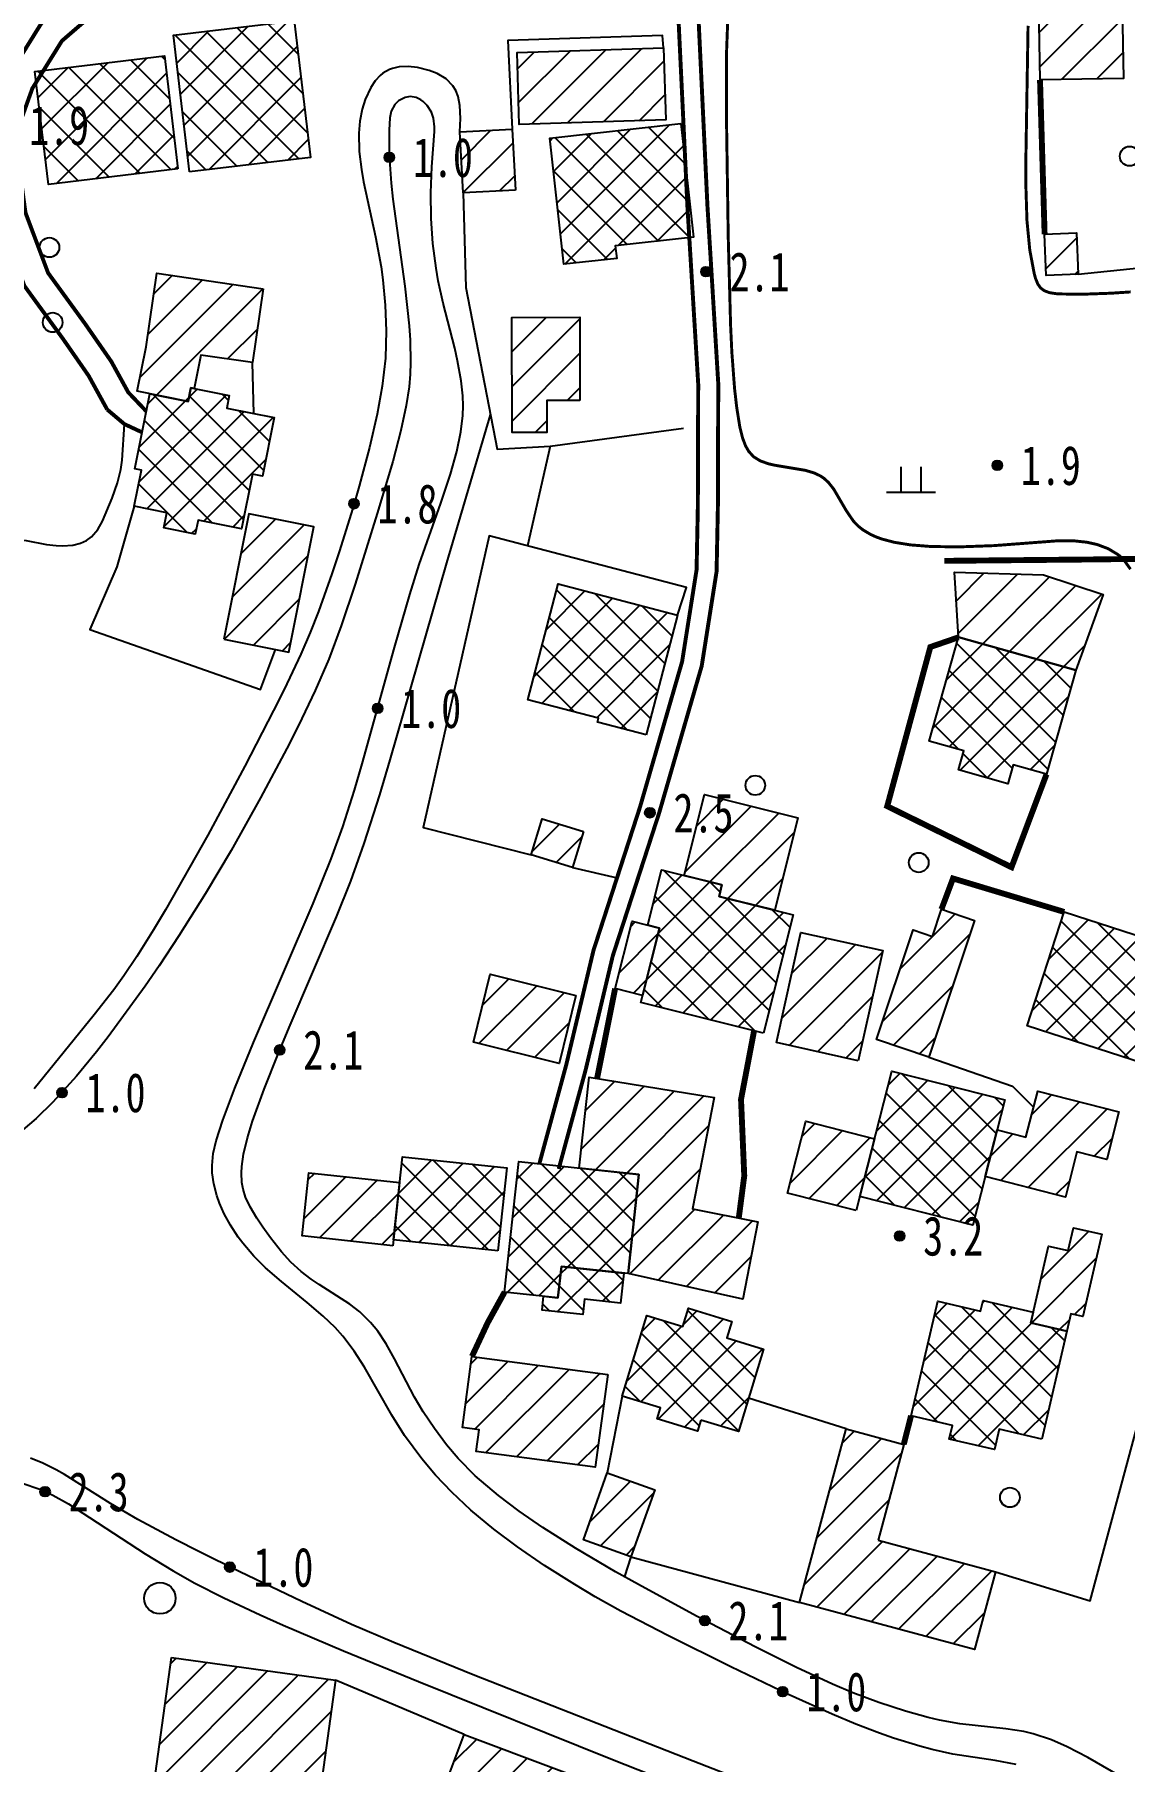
# Model space of a CAD drawing. Header units: metres. Extents: x 494039 to 619385, y 3351420 to 3402703.
# Drawn here: x 587565.1 to 587676.3, y 3393987.5 to 3394163.6 of the extents above; entities that cross this region are included whole.
import ezdxf
from ezdxf.enums import TextEntityAlignment as Align

# ---------------------------------------------------------------- set-up
doc = ezdxf.new("R2010")
doc.units = ezdxf.units.M
for name, pattern in [('2430', [0]), ('2450', [0]), ('4410a', [0]), ('8521', [0]), ('9610', [0])]:
    doc.linetypes.add(name, pattern=pattern)
for name, color, linetype in [('210100', 130, 'Continuous'), ('220200', 130, 'Continuous'), ('310300', 8, 'Continuous'), ('310500', 8, 'Continuous'), ('380201', 8, '2430'), ('380202', 8, '2450'), ('440100', 8, 'Continuous'), ('510301', 8, 'Continuous'), ('720100', 8, 'Continuous'), ('760201', 8, '8521'), ('810100', 8, '9610'), ('810302', 8, 'Continuous'), ('810501', 8, 'Continuous')]:
    doc.layers.add(name, color=color, linetype=linetype)
doc.layers.add('710101', color=8, linetype='Continuous', lineweight=0)
pattern_1 = [(45, (0, 0), (-1.767766953, 1.767766953), []), (135, (0, 0), (-1.767766953, -1.767766953), [])]
pattern_2 = [(45, (0, 0), (-1.767766953, 1.767766953), [])]

# ---------------------------------------------------------------- blocks, each defined once
blk = doc.blocks.new('gc170')
at = {"linetype": 'Continuous'}
blk.add_circle((0, 0), 0.5, dxfattribs=at)
blk = doc.blocks.new('p_point')
for radius in [0.25, 0.2, 0.15, 0.1, 0.05]:
    blk.add_circle((0, 0), radius)
blk.add_point((0, 0))
blk = doc.blocks.new('v1')
blk.add_circle((0, 0), 0.8)
blk = doc.blocks.new('vm')
at = {"linetype": 'Continuous'}
for p, q in [((-0.5, 0), (-0.5, 1.3)), ((0.5, 1.3), (0.5, 0)), ((1.25, 0), (-1.25, 0))]:
    blk.add_line(p, q, dxfattribs=at)
blk = doc.blocks.new('1-3&1-4')
at = {"layer": '310300', "linetype": 'Continuous'}
h = blk.add_hatch(dxfattribs=at)
h.set_pattern_fill('ANSI31', color=8, scale=20, style=0)
h.set_pattern_definition(pattern_2)
h.paths.add_polyline_path([(587667.3277, 3394179.9064), (587674.6818, 3394180.033), (587674.8238, 3394171.7858), (587675.9751, 3394171.8057), (587676.1932, 3394159.1367), (587667.6878, 3394158.9902)])
h = blk.add_hatch(dxfattribs=at)
h.set_pattern_fill('ANSI31', color=8, scale=20, style=0)
h.set_pattern_definition(pattern_2)
h.paths.add_polyline_path([(587629.2843, 3394162.254), (587629.51, 3394154.9143), (587614.5848, 3394154.4552), (587614.359, 3394161.7949)])
h = blk.add_hatch(dxfattribs=at)
h.set_pattern_fill('ANSI31', color=8, scale=20, style=0)
h.set_pattern_definition(pattern_2)
h.paths.add_polyline_path([(587614.1915, 3394147.7499), (587608.8572, 3394147.4726), (587608.5343, 3394153.683), (587613.8686, 3394153.9604)])
h = blk.add_hatch(dxfattribs=at)
h.set_pattern_fill('ANSI31', color=8, scale=20, style=0)
h.set_pattern_definition(pattern_2)
h.paths.add_polyline_path([(587668.1575, 3394143.2543), (587671.4115, 3394143.3858), (587671.5819, 3394139.1695), (587668.3279, 3394139.038)])
h = blk.add_hatch(dxfattribs=at)
h.set_pattern_fill('ANSI31', color=8, scale=20, style=0)
h.set_pattern_definition(pattern_2)
h.paths.add_polyline_path([(587588.4742, 3394137.6719), (587587.3677, 3394130.155), (587582.1186, 3394130.9277), (587581.4328, 3394127.5044), (587581.0841, 3394127.5743), (587580.8074, 3394126.1929), (587575.6147, 3394127.2332), (587576.5199, 3394131.7518), (587577.6263, 3394139.2687)])
h = blk.add_hatch(dxfattribs=at)
h.set_pattern_fill('ANSI31', color=8, scale=20, style=0)
h.set_pattern_definition(pattern_2)
h.paths.add_polyline_path([(587620.7639, 3394126.2919), (587617.4008, 3394126.286), (587617.4065, 3394123.0287), (587613.8475, 3394123.0224), (587613.8268, 3394134.7744), (587620.7489, 3394134.7865)])
h = blk.add_hatch(dxfattribs=at)
h.set_pattern_fill('ANSI31', color=8, scale=20, style=0)
h.set_pattern_definition(pattern_2)
h.paths.add_polyline_path([(587584.4524, 3394101.9599), (587591.0651, 3394100.6352), (587593.6239, 3394113.4085), (587587.0112, 3394114.7332)])
h = blk.add_hatch(dxfattribs=at)
h.set_pattern_fill('ANSI31', color=8, scale=20, style=0)
h.set_pattern_definition(pattern_2)
h.paths.add_polyline_path([(587671.3362, 3394098.7761), (587659.3776, 3394102.1443), (587658.9798, 3394108.7925), (587668.0286, 3394108.5258), (587674.1293, 3394106.5023)])
h = blk.add_hatch(dxfattribs=at)
h.set_pattern_fill('ANSI31', color=8, scale=20, style=0)
h.set_pattern_definition(pattern_2)
h.paths.add_polyline_path([(587634.9623, 3394075.7259), (587635.254, 3394076.8883), (587631.4129, 3394077.8522), (587633.4854, 3394086.1109), (587642.9997, 3394083.7234), (587640.6355, 3394074.3023)])
h = blk.add_hatch(dxfattribs=at)
h.set_pattern_fill('ANSI31', color=8, scale=20, style=0)
h.set_pattern_definition(pattern_2)
h.paths.add_polyline_path([(587621.1134, 3394082.3469), (587620.0013, 3394078.677), (587615.8014, 3394079.9497), (587616.9135, 3394083.6196)])
h = blk.add_hatch(dxfattribs=at)
h.set_pattern_fill('ANSI31', color=8, scale=20, style=0)
h.set_pattern_definition(pattern_2)
h.paths.add_polyline_path([(587656.3577, 3394059.3392), (587651.0036, 3394061.1271), (587654.7356, 3394072.3028), (587656.7111, 3394071.6431), (587657.6341, 3394074.4069), (587661.0126, 3394073.2787)])
h = blk.add_hatch(dxfattribs=at)
h.set_pattern_fill('ANSI31', color=8, scale=20, style=0)
h.set_pattern_definition(pattern_2)
h.paths.add_polyline_path([(587627.1473, 3394065.6214), (587624.3543, 3394066.3223), (587626.0798, 3394073.1982), (587628.8727, 3394072.4973)])
h = blk.add_hatch(dxfattribs=at)
h.set_pattern_fill('ANSI31', color=8, scale=20, style=0)
h.set_pattern_definition(pattern_2)
h.paths.add_polyline_path([(587649.1561, 3394058.9563), (587640.797, 3394060.809), (587643.2896, 3394072.0546), (587651.6486, 3394070.2018)])
h = blk.add_hatch(dxfattribs=at)
h.set_pattern_fill('ANSI31', color=8, scale=20, style=0)
h.set_pattern_definition(pattern_2)
h.paths.add_polyline_path([(587620.3529, 3394065.6171), (587618.6393, 3394058.6821), (587609.9063, 3394060.84), (587611.6199, 3394067.775)])
h = blk.add_hatch(dxfattribs=at)
h.set_pattern_fill('ANSI31', color=8, scale=20, style=0)
h.set_pattern_definition(pattern_2)
h.paths.add_polyline_path([(587625.6853, 3394037.2531), (587626.7757, 3394047.3639), (587620.7002, 3394048.0191), (587621.6986, 3394057.2767), (587634.4527, 3394055.2118), (587632.2338, 3394043.8431), (587638.9111, 3394042.5398), (587637.3702, 3394034.6447)])
h = blk.add_hatch(dxfattribs=at)
h.set_pattern_fill('ANSI31', color=8, scale=20, style=0)
h.set_pattern_definition(pattern_2)
h.paths.add_polyline_path([(587663.3159, 3394051.9102), (587666.2468, 3394051.1617), (587667.4495, 3394055.8711), (587675.737, 3394053.7546), (587674.4976, 3394048.9017), (587671.4545, 3394049.6788), (587670.2755, 3394045.0621), (587662.1002, 3394047.15)])
h = blk.add_hatch(dxfattribs=at)
h.set_pattern_fill('ANSI31', color=8, scale=20, style=0)
h.set_pattern_definition(pattern_2)
h.paths.add_polyline_path([(587648.9516, 3394043.6768), (587641.9389, 3394045.4678), (587643.81, 3394052.7944), (587650.8228, 3394051.0035)])
h = blk.add_hatch(dxfattribs=at)
h.set_pattern_fill('ANSI31', color=8, scale=20, style=0)
h.set_pattern_definition(pattern_2)
h.paths.add_polyline_path([(587601.6777, 3394040.0944), (587592.4337, 3394041.0913), (587593.129, 3394047.5382), (587602.373, 3394046.5413)])
h = blk.add_hatch(dxfattribs=at)
h.set_pattern_fill('ANSI31', color=8, scale=20, style=0)
h.set_pattern_definition(pattern_2)
h.paths.add_polyline_path([(587666.7489, 3394032.23), (587668.5706, 3394040.0658), (587670.5748, 3394039.5998), (587671.1182, 3394041.9373), (587673.9988, 3394041.2676), (587672.0495, 3394032.8828), (587670.8337, 3394033.1654), (587670.418, 3394031.3771)])
h = blk.add_hatch(dxfattribs=at)
h.set_pattern_fill('ANSI31', color=8, scale=20, style=0)
h.set_pattern_definition(pattern_2)
h.paths.add_polyline_path([(587623.6016, 3394026.9596), (587622.3347, 3394017.4994), (587610.1922, 3394019.1256), (587610.4873, 3394021.3294), (587608.7857, 3394021.5573), (587609.7576, 3394028.8137)])
h = blk.add_hatch(dxfattribs=at)
h.set_pattern_fill('ANSI31', color=8, scale=20, style=0)
h.set_pattern_definition(pattern_2)
h.paths.add_polyline_path([(587651.1652, 3394010.0674), (587663.1414, 3394006.8494), (587661.0072, 3393998.9068), (587643.1614, 3394003.702), (587647.9203, 3394021.4125), (587653.7899, 3394019.8353)])
h = blk.add_hatch(dxfattribs=at)
h.set_pattern_fill('ANSI31', color=8, scale=20, style=0)
h.set_pattern_definition(pattern_2)
h.paths.add_polyline_path([(587623.5473, 3394016.9316), (587628.4046, 3394015.2027), (587625.9742, 3394008.3745), (587621.1168, 3394010.1035)])
h = blk.add_hatch(dxfattribs=at)
h.set_pattern_fill('ANSI31', color=8, scale=20, style=0)
h.set_pattern_definition(pattern_2)
h.paths.add_polyline_path([(587579.108, 3393998.0884), (587595.8332, 3393995.7848), (587594.0676, 3393982.9663), (587577.3425, 3393985.2699)])
h = blk.add_hatch(dxfattribs=at)
h.set_pattern_fill('ANSI31', color=8, scale=20, style=0)
h.set_pattern_definition(pattern_2)
h.paths.add_polyline_path([(587620.9056, 3393978.6257), (587606.6168, 3393983.9828), (587608.9668, 3393990.251), (587628.6222, 3393982.882), (587617.7409, 3393953.8585), (587611.7364, 3393954.1688)])
at = {"layer": '310500', "linetype": 'Continuous'}
h = blk.add_hatch(dxfattribs=at)
h.set_pattern_fill('ANSI37', color=8, scale=20, style=0)
h.set_pattern_definition(pattern_1)
h.paths.add_polyline_path([(587580.9569, 3394149.6293), (587579.3093, 3394163.5512), (587591.6295, 3394165.0092), (587593.2771, 3394151.0874)])
h = blk.add_hatch(dxfattribs=at)
h.set_pattern_fill('ANSI37', color=8, scale=20, style=0)
h.set_pattern_definition(pattern_1)
h.paths.add_polyline_path([(587579.7735, 3394149.9271), (587566.5788, 3394148.3351), (587565.1902, 3394159.8432), (587578.3849, 3394161.4353)])
h = blk.add_hatch(dxfattribs=at)
h.set_pattern_fill('ANSI37', color=8, scale=20, style=0)
h.set_pattern_definition(pattern_1)
h.paths.add_polyline_path([(587631.062, 3394154.5381), (587632.3597, 3394142.9512), (587624.3717, 3394142.0566), (587624.514, 3394140.786), (587619.1326, 3394140.1833), (587617.6926, 3394153.0407)])
h = blk.add_hatch(dxfattribs=at)
h.set_pattern_fill('ANSI37', color=8, scale=20, style=0)
h.set_pattern_definition(pattern_1)
h.paths.add_polyline_path([(587580.8074, 3394126.1929), (587581.0841, 3394127.5743), (587585.0062, 3394126.7886), (587584.7505, 3394125.5124), (587589.5792, 3394124.5451), (587588.3828, 3394118.5728), (587587.3692, 3394118.7759), (587586.2534, 3394113.2058), (587581.8294, 3394114.092), (587581.5419, 3394112.6567), (587578.3248, 3394113.3012), (587578.6327, 3394114.8386), (587575.3013, 3394115.5059), (587576.0416, 3394119.2015), (587575.38, 3394119.334), (587576.9104, 3394126.9736)])
h = blk.add_hatch(dxfattribs=at)
h.set_pattern_fill('ANSI37', color=8, scale=20, style=0)
h.set_pattern_definition(pattern_1)
h.paths.add_polyline_path([(587627.5099, 3394092.1868), (587622.5576, 3394093.4833), (587622.664, 3394093.8895), (587615.4448, 3394095.7794), (587618.5379, 3394107.5947), (587630.7094, 3394104.4084)])
h = blk.add_hatch(dxfattribs=at)
h.set_pattern_fill('ANSI37', color=8, scale=20, style=0)
h.set_pattern_definition(pattern_1)
h.paths.add_polyline_path([(587671.3362, 3394098.7761), (587668.3498, 3394088.1732), (587664.9445, 3394089.1324), (587664.4051, 3394087.2172), (587659.3686, 3394088.6358), (587659.9094, 3394090.5557), (587656.3926, 3394091.5462), (587659.3776, 3394102.1443)])
h = blk.add_hatch(dxfattribs=at)
h.set_pattern_fill('ANSI37', color=8, scale=20, style=0)
h.set_pattern_definition(pattern_1)
h.paths.add_polyline_path([(587639.4809, 3394061.7596), (587626.9662, 3394064.9001), (587628.8727, 3394072.4973), (587627.6776, 3394072.7972), (587629.0922, 3394078.4345), (587635.254, 3394076.8883), (587634.9623, 3394075.7259), (587642.5104, 3394073.8318)])
h = blk.add_hatch(dxfattribs=at)
h.set_pattern_fill('ANSI37', color=8, scale=20, style=0)
h.set_pattern_definition(pattern_1)
h.paths.add_polyline_path([(587682.1258, 3394070.2597), (587678.3606, 3394058.6385), (587666.3911, 3394062.5166), (587670.1563, 3394074.1378)])
h = blk.add_hatch(dxfattribs=at)
h.set_pattern_fill('ANSI37', color=8, scale=20, style=0)
h.set_pattern_definition(pattern_1)
h.paths.add_polyline_path([(587649.3205, 3394045.1211), (587652.5877, 3394057.9145), (587664.0985, 3394054.9748), (587660.8313, 3394042.1814)])
h = blk.add_hatch(dxfattribs=at)
h.set_pattern_fill('ANSI37', color=8, scale=20, style=0)
h.set_pattern_definition(pattern_1)
h.paths.add_polyline_path([(587612.4091, 3394039.5625), (587601.7444, 3394040.7126), (587602.657, 3394049.1747), (587613.3217, 3394048.0246)])
h = blk.add_hatch(dxfattribs=at)
h.set_pattern_fill('ANSI37', color=8, scale=20, style=0)
h.set_pattern_definition(pattern_1)
h.paths.add_polyline_path([(587626.7757, 3394047.3639), (587625.6853, 3394037.2531), (587618.8715, 3394037.9879), (587618.5266, 3394034.7897), (587613.0878, 3394035.3762), (587614.5231, 3394048.6852)])
h = blk.add_hatch(dxfattribs=at)
h.set_pattern_fill('ANSI37', color=8, scale=20, style=0)
h.set_pattern_definition(pattern_1)
h.paths.add_polyline_path([(587625.2484, 3394037.3003), (587624.9174, 3394034.2308), (587621.2265, 3394034.6288), (587621.0581, 3394033.0672), (587616.898, 3394033.5158), (587617.0526, 3394034.9487), (587618.5266, 3394034.7897), (587618.8715, 3394037.9879)])
h = blk.add_hatch(dxfattribs=at)
h.set_pattern_fill('ANSI37', color=8, scale=20, style=0)
h.set_pattern_definition(pattern_1)
h.paths.add_polyline_path([(587667.859, 3394020.3695), (587663.5337, 3394021.375), (587663.0538, 3394019.3109), (587658.4355, 3394020.3846), (587658.7582, 3394021.7727), (587654.5352, 3394022.7544), (587657.2535, 3394034.4472), (587661.6223, 3394033.4315), (587661.8748, 3394034.5176), (587667.0036, 3394033.3253), (587666.7489, 3394032.23), (587670.418, 3394031.3771)])
h = blk.add_hatch(dxfattribs=at)
h.set_pattern_fill('ANSI37', color=8, scale=20, style=0)
h.set_pattern_definition(pattern_1)
h.paths.add_polyline_path([(587633.0899, 3394022.3174), (587632.7426, 3394021.18), (587628.6284, 3394022.4363), (587628.9757, 3394023.5737), (587625.0807, 3394024.7631), (587627.5893, 3394032.9784), (587631.2758, 3394031.8527), (587631.8443, 3394033.7145), (587636.2631, 3394032.3652), (587635.7509, 3394030.6879), (587639.4877, 3394029.5468), (587636.9228, 3394021.147)])
at = {"layer": '210100', "color": 141, "linetype": 'Continuous', "flags": 128}
blk.add_lwpolyline([(587665.2712, 3393987.1736), (587663.1026, 3393987.5909), (587658.7903, 3393988.2386), (587656.689, 3393988.7089), (587655.4404, 3393989.0475), (587652.7613, 3393989.8895), (587651.3327, 3393990.3917), (587648.9073, 3393991.3173), (587646.4902, 3393992.3248), (587642.1139, 3393994.2961), (587636.1612, 3393997.1399), (587629.7185, 3394000.3443), (587624.9366, 3394002.8438), (587622.3173, 3394004.3031), (587620.2381, 3394005.5404), (587617.1679, 3394007.4993), (587614.415, 3394009.3872), (587611.9798, 3394011.1917), (587609.6418, 3394013.1145), (587607.6884, 3394014.9548), (587606.0519, 3394016.6888), (587604.6352, 3394018.3546), (587602.8618, 3394020.7532), (587601.5722, 3394022.8292), (587598.7808, 3394027.7098), (587597.7355, 3394029.3368), (587596.579, 3394030.868), (587595.7868, 3394031.7474), (587594.5922, 3394032.8999), (587592.9582, 3394034.301), (587590.3431, 3394036.431), (587588.7085, 3394037.8539), (587587.513, 3394039.037), (587586.3993, 3394040.341), (587585.9253, 3394040.9757), (587585.1289, 3394042.1897), (587584.4972, 3394043.3488), (587584.0166, 3394044.4382), (587583.7422, 3394045.2138), (587583.4339, 3394046.3996), (587583.276, 3394047.528), (587583.2543, 3394048.2814), (587583.3722, 3394049.5011), (587583.6607, 3394050.7948), (587584.333, 3394052.8842), (587585.5611, 3394056.158), (587587.4847, 3394060.8262), (587593.5758, 3394074.9959), (587595.4054, 3394079.5411), (587596.5994, 3394082.8239), (587597.7848, 3394086.5541), (587598.5688, 3394089.2378), (587601.8406, 3394101.1165), (587603.4064, 3394106.5228), (587604.3775, 3394109.5527), (587606.5918, 3394115.8203), (587607.57, 3394118.7913), (587608.2114, 3394121.1069), (587608.6228, 3394123.0972), (587608.824, 3394124.7616), (587608.8631, 3394125.7636), (587608.8307, 3394126.7775), (587608.6674, 3394128.3029), (587608.2952, 3394130.3426), (587608.0031, 3394131.6193), (587606.8304, 3394136.2144), (587606.3178, 3394138.5028), (587606.0943, 3394139.773), (587605.7753, 3394142.3117), (587605.5982, 3394144.8671), (587605.5523, 3394147.465), (587605.6514, 3394150.1391), (587605.9501, 3394153.711), (587605.9437, 3394154.2153), (587605.832, 3394155.0826), (587605.6269, 3394155.7082), (587605.2022, 3394156.3848), (587604.7863, 3394156.782), (587604.5467, 3394156.9489), (587604.0616, 3394157.1803), (587603.4627, 3394157.2826), (587602.9336, 3394157.1986), (587602.259, 3394156.8492), (587601.8731, 3394156.4679), (587601.5259, 3394155.7864), (587601.38, 3394155.1043), (587601.2997, 3394153.8606), (587601.3183, 3394151.3285), (587601.523, 3394148.4432), (587601.6971, 3394146.8161), (587602.9023, 3394137.9702), (587603.3498, 3394133.9249), (587603.4525, 3394132.4425), (587603.5028, 3394130.1644), (587603.4576, 3394128.9805), (587603.339, 3394127.6922), (587603.0476, 3394125.7741), (587602.5065, 3394123.2363), (587601.6743, 3394120.085), (587600.0715, 3394114.7589), (587597.8335, 3394107.5648), (587596.4279, 3394103.3129), (587595.1578, 3394099.9113), (587593.7615, 3394096.7058), (587592.0492, 3394093.156), (587590.8576, 3394090.8101), (587588.1898, 3394085.7665), (587585.1962, 3394080.4019), (587582.5811, 3394076.0244), (587579.8704, 3394071.7084), (587577.8471, 3394068.6339), (587576.4161, 3394066.5561), (587572.6366, 3394061.39), (587571.4587, 3394059.8731), (587569.4313, 3394057.3953), (587567.0165, 3394054.7349), (587565.3256, 3394053.0853), (587563.0205, 3394051.1217)], dxfattribs=at)
at = {"layer": '210100', "color": 141, "linetype": 'Continuous', "elevation": 1.4254, "flags": 128}
blk.add_lwpolyline([(587664.8204, 3393974.8459), (587632.3076, 3393987.5185), (587609.8898, 3393996.3502), (587601.7714, 3393999.6438), (587597.4861, 3394001.4737), (587592.3872, 3394003.7983), (587586.0687, 3394006.8259), (587581.9084, 3394008.8964), (587579.556, 3394010.1042), (587575.6746, 3394012.1925), (587572.8787, 3394013.8206), (587568.1983, 3394016.7709), (587567.3436, 3394017.2536), (587565.9874, 3394017.9242), (587564.7241, 3394018.4266)], dxfattribs=at)
at = {"layer": '220200', "color": 141, "linetype": 'Continuous', "const_width": 0.6, "flags": 128}
blk.add_lwpolyline([(587657.9175, 3394109.9394), (587672.9304, 3394110.0821), (587745.4406, 3394110.9694), (587806.3178, 3394111.4731), (587833.4844, 3394112.1327)], dxfattribs=at)
at = {"layer": '310300', "color": 8, "linetype": 'Continuous', "flags": 128}
for points in [[(587667.3277, 3394179.9064), (587674.6818, 3394180.033), (587674.8238, 3394171.7858), (587675.9751, 3394171.8057), (587676.1932, 3394159.1367), (587667.6878, 3394158.9902)], [(587614.1915, 3394147.7499), (587608.8572, 3394147.4726), (587608.5343, 3394153.683), (587613.8686, 3394153.9604)], [(587668.1575, 3394143.2543), (587671.4115, 3394143.3858), (587671.5819, 3394139.1695), (587668.3279, 3394139.038)], [(587620.7639, 3394126.2919), (587617.4008, 3394126.286), (587617.4065, 3394123.0287), (587613.8475, 3394123.0224), (587613.8268, 3394134.7744), (587620.7489, 3394134.7865)], [(587584.4524, 3394101.9599), (587591.0651, 3394100.6352), (587593.6239, 3394113.4085), (587587.0112, 3394114.7332)], [(587671.3362, 3394098.7761), (587659.3776, 3394102.1443), (587658.9798, 3394108.7925), (587668.0286, 3394108.5258), (587674.1293, 3394106.5023)], [(587634.9623, 3394075.7259), (587635.254, 3394076.8883), (587631.4129, 3394077.8522), (587633.4854, 3394086.1109), (587642.9997, 3394083.7234), (587640.6355, 3394074.3023)], [(587621.1134, 3394082.3469), (587620.0013, 3394078.677), (587615.8014, 3394079.9497), (587616.9135, 3394083.6196)], [(587627.1473, 3394065.6214), (587624.3543, 3394066.3223), (587626.0798, 3394073.1982), (587628.8727, 3394072.4973)], [(587625.6853, 3394037.2531), (587626.7757, 3394047.3639), (587620.7002, 3394048.0191), (587621.6986, 3394057.2767), (587634.4527, 3394055.2118), (587632.2338, 3394043.8431), (587638.9111, 3394042.5398), (587637.3702, 3394034.6447)], [(587663.3159, 3394051.9102), (587666.2468, 3394051.1617), (587667.4495, 3394055.8711), (587675.737, 3394053.7546), (587674.4976, 3394048.9017), (587671.4545, 3394049.6788), (587670.2755, 3394045.0621), (587662.1002, 3394047.15)], [(587601.6777, 3394040.0944), (587592.4337, 3394041.0913), (587593.129, 3394047.5382), (587602.373, 3394046.5413)], [(587666.7489, 3394032.23), (587668.5706, 3394040.0658), (587670.5748, 3394039.5998), (587671.1182, 3394041.9373), (587673.9988, 3394041.2676), (587672.0495, 3394032.8828), (587670.8337, 3394033.1654), (587670.418, 3394031.3771)], [(587651.1652, 3394010.0674), (587663.1414, 3394006.8494), (587661.0072, 3393998.9068), (587643.1614, 3394003.702), (587647.9203, 3394021.4125), (587653.7899, 3394019.8353)], [(587623.5473, 3394016.9316), (587628.4046, 3394015.2027), (587625.9742, 3394008.3745), (587621.1168, 3394010.1035)], [(587579.108, 3393998.0884), (587595.8332, 3393995.7848), (587594.0676, 3393982.9663), (587577.3425, 3393985.2699)], [(587620.9056, 3393978.6257), (587606.6168, 3393983.9828), (587608.9668, 3393990.251), (587628.6222, 3393982.882), (587617.7409, 3393953.8585), (587611.7364, 3393954.1688)]]:
    blk.add_lwpolyline(points, close=True, dxfattribs=at)
for points, elevation in [([(587629.2843, 3394162.254), (587629.51, 3394154.9143), (587614.5848, 3394154.4552), (587614.359, 3394161.7949)], 5.4527), ([(587588.4742, 3394137.6719), (587587.3677, 3394130.155), (587582.1186, 3394130.9277), (587581.4328, 3394127.5044), (587581.0841, 3394127.5743), (587580.8074, 3394126.1929), (587575.6147, 3394127.2332), (587576.5199, 3394131.7518), (587577.6263, 3394139.2687)], 6.0177), ([(587656.3577, 3394059.3392), (587651.0036, 3394061.1271), (587654.7356, 3394072.3028), (587656.7111, 3394071.6431), (587657.6341, 3394074.4069), (587661.0126, 3394073.2787)], 6.1084), ([(587649.1561, 3394058.9563), (587640.797, 3394060.809), (587643.2896, 3394072.0546), (587651.6486, 3394070.2018)], 6.2868), ([(587620.3529, 3394065.6171), (587618.6393, 3394058.6821), (587609.9063, 3394060.84), (587611.6199, 3394067.775)], 5.9954), ([(587648.9516, 3394043.6768), (587641.9389, 3394045.4678), (587643.81, 3394052.7944), (587650.8228, 3394051.0035)], 6.5367), ([(587623.6016, 3394026.9596), (587622.3347, 3394017.4994), (587610.1922, 3394019.1256), (587610.4873, 3394021.3294), (587608.7857, 3394021.5573), (587609.7576, 3394028.8137)], 5.2399)]:
    blk.add_lwpolyline(points, close=True, dxfattribs=dict(at, elevation=elevation))
at = {"layer": '310500', "color": 8, "linetype": 'Continuous', "flags": 128}
for points in [[(587580.9569, 3394149.6293), (587579.3093, 3394163.5512), (587591.6295, 3394165.0092), (587593.2771, 3394151.0874)], [(587631.062, 3394154.5381), (587632.3597, 3394142.9512), (587624.3717, 3394142.0566), (587624.514, 3394140.786), (587619.1326, 3394140.1833), (587617.6926, 3394153.0407)], [(587580.8074, 3394126.1929), (587581.0841, 3394127.5743), (587585.0062, 3394126.7886), (587584.7505, 3394125.5124), (587589.5792, 3394124.5451), (587588.3828, 3394118.5728), (587587.3692, 3394118.7759), (587586.2534, 3394113.2058), (587581.8294, 3394114.092), (587581.5419, 3394112.6567), (587578.3248, 3394113.3012), (587578.6327, 3394114.8386), (587575.3013, 3394115.5059), (587576.0416, 3394119.2015), (587575.38, 3394119.334), (587576.9104, 3394126.9736)], [(587671.3362, 3394098.7761), (587668.3498, 3394088.1732), (587664.9445, 3394089.1324), (587664.4051, 3394087.2172), (587659.3686, 3394088.6358), (587659.9094, 3394090.5557), (587656.3926, 3394091.5462), (587659.3776, 3394102.1443)], [(587639.4809, 3394061.7596), (587626.9662, 3394064.9001), (587628.8727, 3394072.4973), (587627.6776, 3394072.7972), (587629.0922, 3394078.4345), (587635.254, 3394076.8883), (587634.9623, 3394075.7259), (587642.5104, 3394073.8318)], [(587626.7757, 3394047.3639), (587625.6853, 3394037.2531), (587618.8715, 3394037.9879), (587618.5266, 3394034.7897), (587613.0878, 3394035.3762), (587614.5231, 3394048.6852)], [(587667.859, 3394020.3695), (587663.5337, 3394021.375), (587663.0538, 3394019.3109), (587658.4355, 3394020.3846), (587658.7582, 3394021.7727), (587654.5352, 3394022.7544), (587657.2535, 3394034.4472), (587661.6223, 3394033.4315), (587661.8748, 3394034.5176), (587667.0036, 3394033.3253), (587666.7489, 3394032.23), (587670.418, 3394031.3771)]]:
    blk.add_lwpolyline(points, close=True, dxfattribs=at)
for points, elevation in [([(587579.7735, 3394149.9271), (587566.5788, 3394148.3351), (587565.1902, 3394159.8432), (587578.3849, 3394161.4353)], 13.3928), ([(587627.5099, 3394092.1868), (587622.5576, 3394093.4833), (587622.664, 3394093.8895), (587615.4448, 3394095.7794), (587618.5379, 3394107.5947), (587630.7094, 3394104.4084)], 14.0416), ([(587682.1258, 3394070.2597), (587678.3606, 3394058.6385), (587666.3911, 3394062.5166), (587670.1563, 3394074.1378)], 14.4208), ([(587649.3205, 3394045.1211), (587652.5877, 3394057.9145), (587664.0985, 3394054.9748), (587660.8313, 3394042.1814)], 14.0639), ([(587612.4091, 3394039.5625), (587601.7444, 3394040.7126), (587602.657, 3394049.1747), (587613.3217, 3394048.0246)], 10.1158), ([(587625.2484, 3394037.3003), (587624.9174, 3394034.2308), (587621.2265, 3394034.6288), (587621.0581, 3394033.0672), (587616.898, 3394033.5158), (587617.0526, 3394034.9487), (587618.5266, 3394034.7897), (587618.8715, 3394037.9879)], 14.0193), ([(587633.0899, 3394022.3174), (587632.7426, 3394021.18), (587628.6284, 3394022.4363), (587628.9757, 3394023.5737), (587625.0807, 3394024.7631), (587627.5893, 3394032.9784), (587631.2758, 3394031.8527), (587631.8443, 3394033.7145), (587636.2631, 3394032.3652), (587635.7509, 3394030.6879), (587639.4877, 3394029.5468), (587636.9228, 3394021.147)], 9.8481)]:
    blk.add_lwpolyline(points, close=True, dxfattribs=dict(at, elevation=elevation))
at = {"layer": '380201', "color": 8, "linetype": '2430', "const_width": 0.6, "flags": 128}
for points, elevation in [([(587667.6878, 3394158.9902), (587668.1575, 3394143.2543)], 4.3914), ([(587670.1563, 3394074.1378), (587658.8163, 3394077.5494), (587657.6341, 3394074.4069)], 5.248), ([(587636.9662, 3394042.9194), (587637.526, 3394047.2234), (587637.1963, 3394055.0185), (587638.5244, 3394061.9996)], 5.5335), ([(587613.0878, 3394035.3762), (587611.3603, 3394032.244), (587609.7576, 3394028.8137)], 5.6405), ([(587654.5352, 3394022.7544), (587653.7899, 3394019.8353)], 5.5335)]:
    blk.add_lwpolyline(points, dxfattribs=dict(at, elevation=elevation))
for points in [[(587659.3776, 3394102.1443), (587656.5048, 3394101.1537), (587652.105, 3394084.9174), (587664.7805, 3394078.6979), (587668.3498, 3394088.1732)], [(587624.3543, 3394066.3223), (587622.5147, 3394057.1446)]]:
    blk.add_lwpolyline(points, dxfattribs=at)
at = {"layer": '380202', "color": 8, "linetype": '2450', "flags": 128}
for points, elevation in [([(587629.2843, 3394162.254), (587629.1864, 3394163.511), (587613.3976, 3394163.0182), (587613.8686, 3394153.9604)], 4.9695), ([(587587.5096, 3394124.9597), (587587.3677, 3394130.155)], 5.8155), ([(587656.3577, 3394059.3392), (587664.8663, 3394056.3648), (587667.0322, 3394054.2371)], 5.6762), ([(587625.0807, 3394024.7631), (587623.5473, 3394016.9316)], 5.4443), ([(587647.9203, 3394021.4125), (587637.9572, 3394024.5346)], 5.4443)]:
    blk.add_lwpolyline(points, dxfattribs=dict(at, elevation=elevation))
for points in [[(587671.5819, 3394139.1695), (587695.6049, 3394141.6513), (587695.1311, 3394152.0659)], [(587608.8572, 3394147.4726), (587609.1423, 3394137.8268), (587612.3233, 3394121.3201), (587617.7348, 3394121.6336)], [(587617.7348, 3394121.6336), (587631.3162, 3394123.4564)], [(587575.3013, 3394115.5059), (587573.55, 3394109.321), (587570.7791, 3394102.9519), (587588.1885, 3394096.8145), (587589.7255, 3394100.9036)], [(587630.7094, 3394104.4084), (587631.6223, 3394107.2365), (587611.5073, 3394112.4839), (587604.7658, 3394082.7329), (587615.8014, 3394079.9497)], [(587625.9742, 3394008.3745), (587643.1614, 3394003.702)], [(587608.9668, 3393990.251), (587595.8332, 3393995.7848)]]:
    blk.add_lwpolyline(points, dxfattribs=at)
at = {"layer": '440100', "color": 8, "linetype": '4410a', "const_width": 0.4, "flags": 128}
for points in [[(587572.5547, 3394125.3705), (587570.6529, 3394128.8276), (587568.0513, 3394132.571), (587564.1065, 3394137.9918), (587561.5585, 3394144.7765), (587560.7164, 3394150.9851), (587560.8959, 3394154.9759), (587562.4514, 3394159.3141), (587565.8391, 3394164.7615), (587568.5479, 3394167.1006), (587574.2309, 3394170.0113), (587579.6996, 3394171.5812), (587582.6325, 3394171.5918), (587589.8593, 3394170.9494), (587597.2745, 3394169.8921), (587599.1024, 3394170.2625), (587601.1206, 3394171.6904), (587602.838, 3394174.5934), (587605.2329, 3394185.0145), (587611.3842, 3394218.9569), (587613.8317, 3394240.7712), (587613.5498, 3394253.0836), (587613.2172, 3394263.5626)], [(587616.6277, 3394048.4583), (587619.3586, 3394058.4999), (587622.1482, 3394070.2149), (587626.8858, 3394084.8096), (587631.1872, 3394099.6604), (587632.6625, 3394109.0239), (587632.7904, 3394115.3854), (587632.8306, 3394127.9674), (587631.7301, 3394146.0346), (587630.8198, 3394165.1593), (587633.1874, 3394178.2362), (587634.4176, 3394181.5619), (587634.6181, 3394181.7155)]]:
    blk.add_lwpolyline(points, dxfattribs=at)
at = {"layer": '440100', "color": 8, "linetype": 'Continuous', "const_width": 0.4, "flags": 128}
for points in [[(587576.5517, 3394125.1826), (587574.7015, 3394127.1275), (587572.9742, 3394130.2673), (587570.2743, 3394134.1521), (587566.5299, 3394139.2975), (587564.2202, 3394145.4478), (587563.4525, 3394151.1081), (587563.6025, 3394154.4424), (587564.9212, 3394158.1201), (587567.9362, 3394162.9683), (587570.0829, 3394164.822), (587575.2384, 3394167.4626), (587580.0882, 3394168.8547), (587582.5164, 3394168.8635), (587589.5459, 3394168.2387), (587597.3551, 3394167.1253), (587600.2081, 3394167.7034), (587603.1717, 3394169.8), (587605.4015, 3394173.5693), (587607.9056, 3394184.4655), (587608.4789, 3394187.6287)], [(587618.5996, 3394047.922), (587621.339, 3394057.995), (587624.1171, 3394069.6618), (587628.8395, 3394084.2097), (587633.1858, 3394099.2153), (587634.7028, 3394108.8435), (587634.8338, 3394115.3616), (587634.8743, 3394128.0263), (587633.7706, 3394146.1453), (587632.872, 3394165.0241), (587635.1662, 3394177.6956), (587636.1292, 3394180.2989), (587636.5917, 3394180.6532), (587637.6075, 3394181.1851)]]:
    blk.add_lwpolyline(points, dxfattribs=at)
at = {"layer": '440100', "color": 8, "linetype": '4410a', "const_width": 0.4, "elevation": 2.3558, "flags": 128}
blk.add_lwpolyline([(587576.1227, 3394123.0415), (587574.3071, 3394123.8886), (587572.5547, 3394125.3705)], dxfattribs=at)
at = {"layer": '710101', "color": 8, "linetype": 'Continuous', "const_width": 0.3, "elevation": 2, "flags": 128}
for points in [[(587676.932, 3394137.3667), (587674.964, 3394137.2362), (587671.9055, 3394137.1272), (587669.4838, 3394137.1654), (587668.6602, 3394137.2898), (587668.1356, 3394137.485), (587667.7479, 3394137.7702), (587667.4676, 3394138.1632), (587667.2321, 3394138.7434), (587667.0969, 3394139.2372), (587666.6452, 3394141.6393), (587666.3565, 3394144.6445), (587666.2404, 3394148.3529), (587666.2397, 3394150.5643), (587666.4691, 3394164.5035)], [(587635.8565, 3394165.5232), (587635.7234, 3394161.9144), (587635.7044, 3394155.6091), (587635.8897, 3394143.0007), (587636.1317, 3394133.9497), (587636.2607, 3394131.203), (587636.5394, 3394127.4805), (587636.7585, 3394125.5742), (587637.0716, 3394123.6081), (587637.3514, 3394122.4747), (587637.6528, 3394121.6811), (587637.9675, 3394121.1232), (587638.4648, 3394120.5668), (587639.1621, 3394120.1337), (587639.9836, 3394119.8424), (587640.5804, 3394119.703), (587643.7523, 3394119.1717), (587644.6382, 3394118.9095), (587645.3055, 3394118.5949), (587645.6343, 3394118.3745), (587646.107, 3394117.9433), (587646.6506, 3394117.2554), (587647.9158, 3394115.0844), (587648.6557, 3394113.994), (587649.1609, 3394113.471), (587649.6405, 3394113.0924), (587650.428, 3394112.6263), (587650.9914, 3394112.3734), (587651.581, 3394112.1601), (587652.8248, 3394111.8324), (587654.4725, 3394111.5683), (587656.5424, 3394111.4052), (587659.3905, 3394111.3633), (587662.9883, 3394111.4933), (587669.4254, 3394111.9804), (587671.2318, 3394111.9718), (587672.4705, 3394111.8393), (587673.5127, 3394111.6075), (587674.6439, 3394111.1814), (587675.6846, 3394110.5498), (587676.2538, 3394110.0208), (587676.9162, 3394109.0885)]]:
    blk.add_lwpolyline(points, dxfattribs=at)
at = {"layer": '760201', "color": 8, "linetype": '8521', "flags": 128}
for points in [[(587608.5343, 3394153.683), (587608.5842, 3394155.0641), (587608.532, 3394156.3786), (587608.3626, 3394157.2795), (587608.1206, 3394157.9083), (587607.8171, 3394158.3846), (587607.1178, 3394159.0996), (587606.203, 3394159.6459), (587605.401, 3394159.9546), (587604.1882, 3394160.2569), (587603.2507, 3394160.3567), (587602.3425, 3394160.3168), (587601.6576, 3394160.1679), (587601.3345, 3394160.0498), (587600.6624, 3394159.6626), (587600.3903, 3394159.436), (587599.8998, 3394158.9027), (587599.4401, 3394158.2208), (587598.86, 3394156.9818), (587598.5531, 3394155.9998), (587598.3183, 3394154.7788), (587598.2168, 3394153.5518), (587598.261, 3394151.7025), (587598.4797, 3394149.8451), (587598.6937, 3394148.6035), (587599.9233, 3394142.9986), (587600.4938, 3394139.9158), (587600.6713, 3394138.6103), (587600.917, 3394136.0034), (587601.0139, 3394133.4047), (587600.9245, 3394130.604), (587600.592, 3394127.7457), (587600.0753, 3394124.904), (587599.2956, 3394121.5099), (587598.2436, 3394117.567), (587597.594, 3394115.3219), (587596.2093, 3394110.8531), (587595.4734, 3394108.6333), (587594.0962, 3394104.786), (587593.2394, 3394102.6192), (587592.2902, 3394100.4221), (587590.594, 3394096.814), (587589.5307, 3394094.6708), (587586.5987, 3394089.0022), (587582.8178, 3394081.977), (587578.5087, 3394074.3437), (587577.2835, 3394072.2956), (587575.589, 3394069.6062), (587574.2519, 3394067.6345), (587573.2147, 3394066.2073), (587571.2331, 3394063.6454), (587565.0966, 3394056.091)], [(587913.1279, 3393894.4498), (587910.6286, 3393895.2031), (587909.2866, 3393895.7217), (587908.471, 3393896.1097), (587907.2625, 3393896.7752), (587904.5808, 3393898.5133), (587903.2703, 3393899.2817), (587902.0429, 3393899.8438), (587900.6229, 3393900.3254), (587891.3278, 3393902.9573), (587888.0609, 3393903.8278), (587880.9079, 3393905.568), (587871.9422, 3393907.6747), (587865.9884, 3393909.1622), (587861.2699, 3393910.506), (587857.514, 3393911.7657), (587853.8043, 3393913.1654), (587851.968, 3393913.9143), (587849.0623, 3393915.1908), (587846.5639, 3393916.4084), (587844.469, 3393917.555), (587842.9574, 3393918.4853), (587841.3689, 3393919.59), (587839.333, 3393921.2579), (587838.7003, 3393921.8567), (587837.7505, 3393922.8634), (587836.5818, 3393924.3852), (587835.9454, 3393925.4395), (587835.5658, 3393926.1705), (587834.8944, 3393927.6865), (587834.5238, 3393928.6632), (587833.807, 3393930.8665), (587833.402, 3393932.2927), (587832.3326, 3393936.4911), (587831.4391, 3393940.4644), (587830.802, 3393943.8723), (587830.4084, 3393946.7218), (587830.2498, 3393948.5631), (587830.1688, 3393951.0355), (587830.2335, 3393954.3466), (587830.3459, 3393956.4207), (587830.6913, 3393960.5713), (587831.1704, 3393964.7136), (587831.7931, 3393968.8308), (587832.7286, 3393973.5696), (587834.1296, 3393979.613), (587836.324, 3393988.2996), (587838.6392, 3393996.9553), (587840.2981, 3394002.7065), (587842.1442, 3394008.5368), (587848.6557, 3394027.7902), (587849.1415, 3394029.5904), (587849.4996, 3394031.528), (587849.5784, 3394032.2735), (587849.5966, 3394033.4614), (587849.5475, 3394033.9679), (587849.3798, 3394034.7334), (587849.2303, 3394035.138), (587848.8894, 3394035.7677), (587848.3948, 3394036.4109), (587847.7421, 3394037.0545), (587846.8713, 3394037.7341), (587845.7925, 3394038.4184), (587845.2194, 3394038.7257), (587844.24, 3394039.1592), (587843.2287, 3394039.4818), (587842.1831, 3394039.6765), (587841.3694, 3394039.7268), (587840.3539, 3394039.6563), (587839.9448, 3394039.5781), (587839.2239, 3394039.3448), (587838.675, 3394039.0471), (587838.3424, 3394038.786), (587837.8736, 3394038.2808), (587837.6175, 3394037.9302), (587836.9924, 3394036.8798), (587836.0957, 3394035.1708), (587834.4754, 3394031.7272), (587833.0036, 3394028.2617), (587830.9471, 3394023.041), (587826.1103, 3394009.939), (587824.2293, 3394004.6834), (587821.4874, 3393996.7617), (587820.3325, 3393993.2082), (587819.3607, 3393990.0194), (587814.435, 3393972.9122), (587813.1095, 3393968.7163), (587812.3036, 3393966.3995), (587810.9292, 3393962.834), (587808.1863, 3393956.1202), (587806.5055, 3393951.8059), (587805.7904, 3393950.1735), (587805.1953, 3393949.088), (587804.414, 3393948.0355), (587803.8079, 3393947.4682), (587803.4742, 3393947.2338), (587802.8914, 3393946.9345), (587802.5193, 3393946.7995), (587801.7265, 3393946.6141), (587800.5894, 3393946.5166), (587799.8449, 3393946.5271), (587798.3125, 3393946.6731), (587796.3135, 3393947.0251), (587794.5888, 3393947.4097), (587789.6456, 3393948.662), (587787.6802, 3393949.1109), (587785.0261, 3393949.5868), (587782.1382, 3393949.9612), (587779.2158, 3393950.2061), (587776.8877, 3393950.305), (587767.4825, 3393950.4293), (587764.7759, 3393950.5853), (587762.4867, 3393950.8504), (587761.3566, 3393951.0473), (587759.8695, 3393951.397), (587757.7983, 3393952.095), (587751.7864, 3393954.7295), (587749.8758, 3393955.5207), (587735.5773, 3393961.1241), (587688.8332, 3393979.5833), (587685.0417, 3393981.1921), (587683.3393, 3393981.9626), (587680.6583, 3393983.2751), (587678.9176, 3393984.2175), (587672.549, 3393987.8943), (587670.4489, 3393988.9878), (587668.862, 3393989.6919), (587666.9982, 3393990.322), (587666.0462, 3393990.5447), (587664.2079, 3393990.8304), (587659.5248, 3393991.3314), (587657.422, 3393991.7156), (587656.2654, 3393991.9836), (587653.9743, 3393992.6129), (587651.2621, 3393993.501), (587648.5935, 3393994.5095), (587646.5117, 3393995.3872), (587642.8454, 3393997.0824), (587638.6275, 3393999.183), (587632.6619, 3394002.3077), (587626.745, 3394005.5317), (587624.3948, 3394006.8546), (587620.3194, 3394009.2449), (587616.9708, 3394011.3664), (587614.581, 3394013.0149), (587612.4606, 3394014.611), (587610.086, 3394016.6365), (587608.361, 3394018.3809), (587607.1509, 3394019.8049), (587605.9213, 3394021.4413), (587604.7831, 3394023.1568), (587603.8949, 3394024.6684), (587601.8684, 3394028.5568), (587600.9964, 3394030.0969), (587600.1388, 3394031.3861), (587599.4196, 3394032.2808), (587598.3084, 3394033.3606), (587597.2969, 3394034.1342), (587594.1578, 3394036.1536), (587593.3506, 3394036.6964), (587592.3259, 3394037.4733), (587591.2813, 3394038.4352), (587590.3221, 3394039.4877), (587589.2075, 3394040.9006), (587588.4276, 3394041.9882), (587587.8128, 3394042.8977), (587587.119, 3394044.0672), (587586.6737, 3394045.0325), (587586.4111, 3394045.8597), (587586.2874, 3394046.5485), (587586.2396, 3394047.5362), (587586.273, 3394048.1632), (587586.4566, 3394049.4315), (587586.8626, 3394051.0896), (587587.3887, 3394052.7859), (587588.5463, 3394056.0499), (587590.0108, 3394059.746), (587591.0996, 3394062.3425), (587595.9502, 3394073.6389), (587597.3978, 3394077.2651), (587598.7692, 3394081.1097), (587600.3491, 3394086.0699), (587601.4184, 3394089.6407), (587607.1795, 3394109.7445), (587611.6495, 3394124.8165)], [(587531.6943, 3394050.2922), (587535.7748, 3394057.7923), (587539.0516, 3394063.952), (587540.7902, 3394067.4048), (587542.2221, 3394070.4408), (587544.6083, 3394075.799), (587546.9357, 3394081.1799), (587552.5166, 3394094.2982), (587555.0858, 3394100.5585), (587556.6199, 3394104.5875), (587557.7402, 3394107.8436), (587558.2238, 3394109.0444), (587558.4793, 3394109.5575), (587559.1594, 3394110.5749), (587559.7903, 3394111.1846), (587560.4961, 3394111.6212), (587560.8538, 3394111.7794), (587561.6047, 3394112.012), (587562.2363, 3394112.1169), (587563.1662, 3394112.1356), (587564.2943, 3394112.0033), (587566.3723, 3394111.6162), (587567.3408, 3394111.499), (587567.9817, 3394111.4757), (587569.0412, 3394111.5566), (587569.8404, 3394111.7517), (587570.4444, 3394112.021), (587570.9396, 3394112.3756), (587571.5923, 3394113.1306), (587572.0796, 3394113.9711), (587573.0697, 3394116.3279), (587573.6037, 3394117.9104), (587573.9294, 3394119.2565), (587574.0705, 3394120.2168), (587574.3071, 3394123.8886)], [(587527.474, 3393989.501), (587529.3944, 3393988.2468), (587530.6005, 3393987.5885), (587531.6629, 3393987.1396), (587532.2198, 3393986.96), (587533.6795, 3393986.6145), (587534.724, 3393986.5123), (587535.2453, 3393986.5098), (587536.2638, 3393986.6078), (587536.752, 3393986.7112), (587537.7278, 3393987.066), (587538.2988, 3393987.3982), (587538.8207, 3393987.8016), (587539.5233, 3393988.5223), (587540.1451, 3393989.3587), (587540.7893, 3393990.4493), (587541.1265, 3393991.1152), (587541.9754, 3393993.0498), (587545.1381, 3394000.8927), (587546.6292, 3394004.2999), (587547.2977, 3394005.7167), (587548.4704, 3394007.9988), (587549.4794, 3394009.7325), (587550.0143, 3394010.5606), (587551.1606, 3394012.1204), (587551.7795, 3394012.8431), (587552.7778, 3394013.8401), (587553.4977, 3394014.4371), (587554.2684, 3394014.9712), (587555.0971, 3394015.4335), (587556.1053, 3394015.8549), (587557.2438, 3394016.1811), (587558.4891, 3394016.3934), (587559.3203, 3394016.4591), (587560.0891, 3394016.4699), (587561.62, 3394016.3596), (587562.378, 3394016.2433), (587563.8682, 3394015.8978), (587565.683, 3394015.2573), (587567.0002, 3394014.6424), (587568.5947, 3394013.7594), (587570.7641, 3394012.389), (587576.4141, 3394008.6791), (587579.2873, 3394006.9323), (587581.5028, 3394005.6867), (587584.4617, 3394004.1738), (587588.1464, 3394002.4477), (587590.516, 3394001.395), (587596.6564, 3393998.783), (587604.3127, 3393995.6432), (587623.9038, 3393987.7756), (587633.8096, 3393983.8522), (587673.2981, 3393968.515), (587714.3415, 3393951.9758), (587728.5844, 3393946.2979), (587737.9927, 3393942.6984), (587760.412, 3393934.3415), (587767.1769, 3393931.6919), (587770.9938, 3393930.0898), (587772.8789, 3393929.2468), (587776.5756, 3393927.4282), (587778.371, 3393926.4237), (587780.2214, 3393925.2579), (587781.8688, 3393924.0687), (587783.4468, 3393922.7788), (587784.854, 3393921.483), (587785.7376, 3393920.5815), (587787.2955, 3393918.7382), (587788.2028, 3393917.4075), (587789.0129, 3393915.9311), (587791.2869, 3393910.8314), (587792.0505, 3393909.3507), (587792.4128, 3393908.7458), (587793.08, 3393907.7905), (587793.6838, 3393907.0842), (587794.2431, 3393906.5425), (587795.106, 3393905.8535), (587796.2247, 3393905.1256), (587797.4328, 3393904.4728), (587798.634, 3393903.9466), (587799.7642, 3393903.5806), (587800.808, 3393903.3719), (587801.7553, 3393903.3076), (587802.7898, 3393903.3883), (587803.702, 3393903.5829), (587804.8185, 3393903.9705), (587805.3618, 3393904.2188), (587806.4066, 3393904.8137), (587807.1916, 3393905.376), (587807.7183, 3393905.8173), (587809.9485, 3393907.8842), (587810.7241, 3393908.4632), (587811.464, 3393908.8686), (587812.2769, 3393909.148), (587813.242, 3393909.3191), (587814.4565, 3393909.3698), (587816.0091, 3393909.2617), (587817.7488, 3393908.998), (587819.6874, 3393908.5722), (587821.8877, 3393907.9485), (587824.3443, 3393907.1139), (587827.6581, 3393905.8268), (587829.7458, 3393904.9565), (587843.7116, 3393898.9095)]]:
    blk.add_lwpolyline(points, dxfattribs=at)
at = {"layer": '810100', "color": 8, "linetype": '9610', "flags": 128}
for points in [[(587617.7348, 3394121.6336), (587615.4084, 3394111.4662)], [(587620.0013, 3394078.677), (587624.5512, 3394077.6177)], [(587663.1414, 3394006.8494), (587672.8106, 3394003.8965), (587678.2338, 3394024.0708), (587680.0915, 3394024.4278), (587683.5242, 3394023.1207), (587685.9609, 3394019.8423), (587688.6676, 3394016.4033), (587690.0176, 3394015.5999), (587695.5816, 3394013.157)], [(587625.9742, 3394008.3745), (587625.297, 3394006.3493)]]:
    blk.add_lwpolyline(points, dxfattribs=at)
at = {"layer": '510301', "color": 8, "linetype": 'Continuous', "xscale": 2, "yscale": 2}
for p in [(587676.8288, 3394151.2089, 3.5419), (587566.6596, 3394141.9002, 3.4991), (587566.9942, 3394134.2543, 3.3151), (587638.6502, 3394087.0457, 3.5419), (587655.3193, 3394079.1735, 3.5419), (587664.6141, 3394014.429, 3.6757)]:
    blk.add_blockref('gc170', p, dxfattribs=at)
at = {"layer": '720100', "color": 8, "linetype": 'Continuous', "xscale": 2, "yscale": 2, "zscale": 2}
for p in [(587601.3322, 3394151.0879, 1.0106), (587633.6234, 3394139.4232, 2.1406), (587663.329, 3394119.6769, 1.9373), (587597.7179, 3394115.761, 1.7832), (587600.1368, 3394094.8939, 1.0106), (587627.9016, 3394084.2495, 2.5244), (587590.1491, 3394060.0671, 2.0606), (587567.9447, 3394055.7144, 1.0106), (587653.3699, 3394041.0921, 3.1717), (587566.2225, 3394015.0138, 2.2839), (587585.0626, 3394007.3203, 1.0106), (587633.5065, 3394001.8624, 2.1156), (587641.4513, 3393994.6121, 1.0106)]:
    blk.add_blockref('p_point', p, dxfattribs=at)
at = {"layer": '810302', "color": 8, "linetype": 'Continuous', "xscale": 2, "yscale": 2}
blk.add_blockref('vm', (587654.5253, 3394116.9226), dxfattribs=at)
at = {"layer": '810501', "color": 8, "linetype": 'Continuous', "xscale": 2, "yscale": 2}
blk.add_blockref('v1', (587577.9344, 3394004.1405, 3.656), dxfattribs=at)
at = {"layer": '720100', "color": 8, "width": 0.75}
for s, p in [('1.9', (587564.5892, 3394154.3458, 1.8586)), ('1.0', (587603.7322, 3394151.0879, 1.0106)), ('2.1', (587636.0234, 3394139.4232, 2.1406)), ('1.9', (587665.729, 3394119.6769, 1.9373)), ('1.8', (587600.1179, 3394115.761, 1.7832)), ('1.0', (587602.5368, 3394094.8939, 1.0106)), ('2.5', (587630.3016, 3394084.2495, 2.5244)), ('2.1', (587592.5491, 3394060.0671, 2.0606)), ('1.0', (587570.3447, 3394055.7144, 1.0106)), ('3.2', (587655.7699, 3394041.0921, 3.1717)), ('2.3', (587568.6225, 3394015.0138, 2.2839)), ('1.0', (587587.4626, 3394007.3203, 1.0106)), ('2.1', (587635.9065, 3394001.8624, 2.1156)), ('1.0', (587643.8513, 3393994.6121, 1.0106))]:
    blk.add_text(s, height=4, dxfattribs=at).set_placement(p, align=Align.MIDDLE_LEFT)

msp = doc.modelspace()

# ---------------------------------------------------------------- block references
msp.add_blockref('1-3&1-4', (0, 0))

doc.saveas('drawing.dxf')
